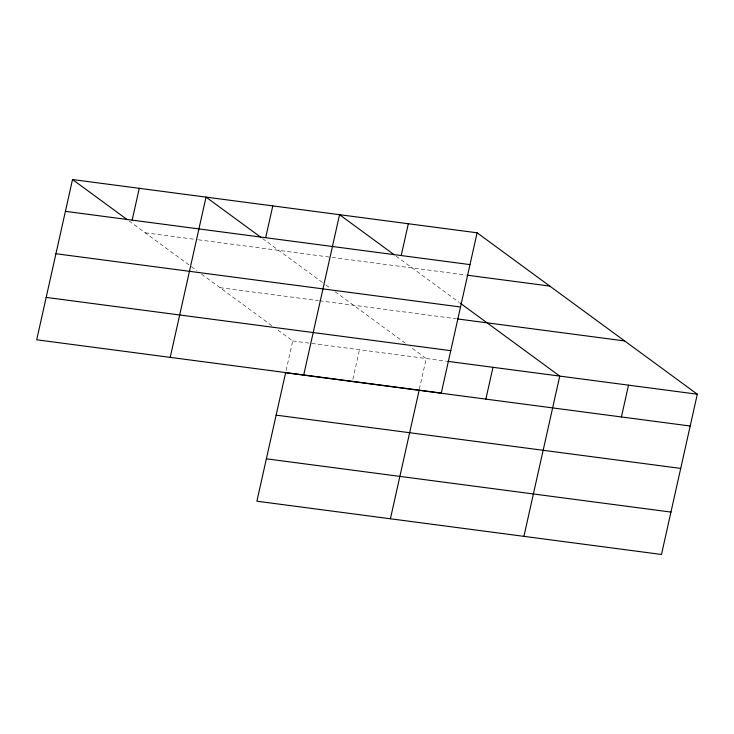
<?xml version="1.0" encoding="UTF-8"?>
<svg xmlns="http://www.w3.org/2000/svg" width="734" height="734" viewBox="0 0 734 734"><rect width="100%" height="100%" fill="white"/><g stroke="black" fill="none" stroke-linecap="round" stroke-linejoin="round"><path stroke-width="0.55" stroke-dasharray="3.67 2.75" d="M286.095 370.551L292.719 340.943L276.571 329.107M352.852 379.34L359.476 349.733M419.362 389.231L426.234 358.522L410.086 346.687M145.185 232.797L197.235 239.651M198.363 239.798L466.329 275.085M220.053 287.682L318.492 300.637M319.62 300.784L456.53 318.813M292.719 340.943L446.593 361.201M396.066 256.12L459.346 302.509M262.552 238.541L324.914 284.251M325.841 284.93L330.456 288.315M335.08 291.71L405.599 343.393M129.037 220.962L190.473 266.002M191.4 266.671L196.941 270.745M201.566 274.131L272.085 325.823"/><path stroke-width="1.1" d="M72.519 179.536L36.7 339.796L441.281 393.057L477.1 232.797L72.519 179.536L127.248 219.649M132.166 220.127L139.276 188.326M170.215 357.366L206.034 197.116L260.753 237.229M265.68 237.706L272.791 205.905M303.729 374.946L339.548 214.695L394.268 254.808M401.214 255.551L408.324 223.751M390.405 518.773L419.123 390.323M485.88 399.113L492.982 367.312M523.92 536.352L559.739 376.102L460.273 303.188M621.414 416.958L628.524 385.157M477.1 232.797L697.3 394.204L661.481 554.464L256.9 501.203L285.609 372.753L690.189 426.014M65.409 211.337L469.999 264.607M467.457 275.232L549.766 286.067M55.94 253.735L460.521 306.995M457.658 318.96L624.634 340.943M46.178 297.408L450.759 350.668M447.731 361.348L697.3 394.204M276.131 415.141L680.712 468.402M266.369 458.814L670.949 512.075"/></g></svg>
